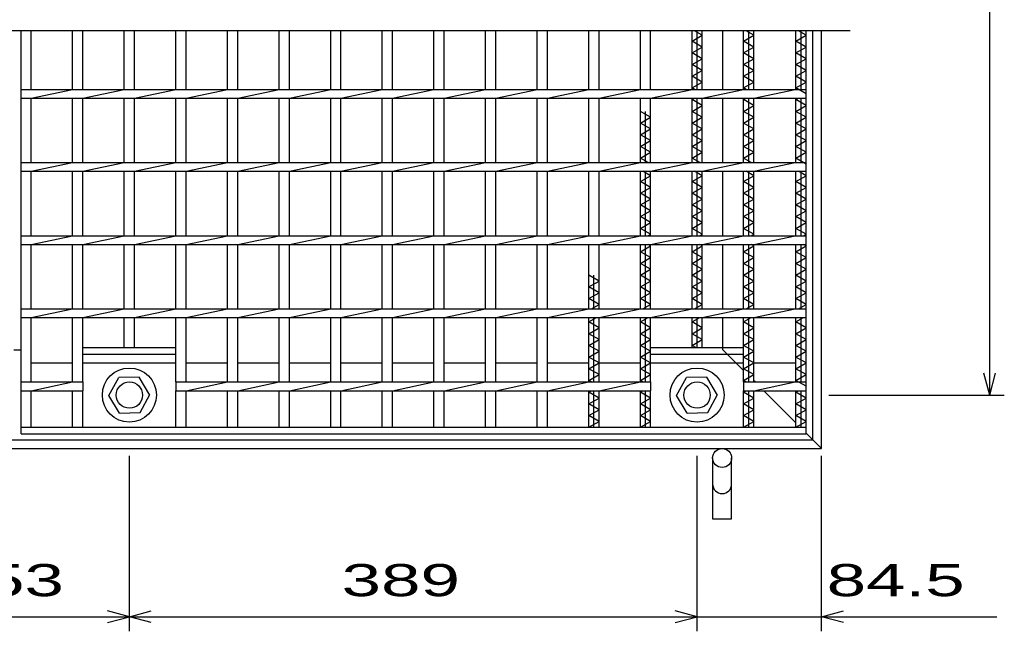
# Model space of a CAD drawing. Units: millimetres, scale not verified. Extents: x -1820 to 1731, y -1282 to 1054.
# Drawn here: x -831 to -158, y -494 to -75 of the extents above; entities that cross this region are included whole.
import ezdxf
from ezdxf.enums import TextEntityAlignment as Align

# ---------------------------------------------------------------- set-up
doc = ezdxf.new("R2010")
doc.units = ezdxf.units.MM
doc.header["$LTSCALE"] = 10
doc.linetypes.add('DASHED', pattern=[7.5, 6, -1.5])
for name, color, linetype, lineweight in [('16', 3, 'Continuous', 25), ('19', 6, 'Continuous', 25), ('22', 4, 'Continuous', 25)]:
    doc.layers.add(name, color=color, linetype=linetype, lineweight=lineweight)
doc.styles.add('ベクトル', font='')
doc.styles.get('ベクトル').set_extended_font_data('ベクトル')

msp = doc.modelspace()

# ---------------------------------------------------------------- linework, layer by layer
at = {"layer": '16'}
for p, q in [((-263, -83), (-1437, -83)), ((-830, -354), (-830, -83)), ((-823, -123), (-823, -83)), ((-794.7, -123), (-794.7, -83)), ((-787.7, -123), (-787.7, -83)), ((-759.4, -123), (-759.4, -83)), ((-752.4, -123), (-752.4, -83)), ((-724.1, -123), (-724.1, -83)), ((-717.1, -123), (-717.1, -83)), ((-688.8, -123), (-688.8, -83)), ((-681.8, -123), (-681.8, -83)), ((-653.5, -123), (-653.5, -83)), ((-646.5, -123), (-646.5, -83)), ((-618.2, -123), (-618.2, -83)), ((-611.2, -123), (-611.2, -83)), ((-582.9, -123), (-582.9, -83)), ((-575.9, -123), (-575.9, -83)), ((-547.6, -123), (-547.6, -83)), ((-540.6, -123), (-540.6, -83)), ((-512.3, -123), (-512.3, -83)), ((-505.3, -123), (-505.3, -83)), ((-477, -123), (-477, -83)), ((-470, -123), (-470, -83)), ((-441.7, -123), (-441.7, -83)), ((-434.7, -123), (-434.7, -83)), ((-406.4, -123), (-406.4, -83)), ((-399.4, -123), (-399.4, -83)), ((-371.1, -123), (-371.1, -83)), ((-371.1, -90), (-364.1, -86)), ((-364.1, -86), (-369.35, -83)), ((-367.6, -123), (-367.6, -83)), ((-364.1, -123), (-364.1, -83)), ((-335.8, -123), (-335.8, -83)), ((-335.8, -90), (-328.8, -86)), ((-328.8, -86), (-334.05, -83)), ((-332.3, -123), (-332.3, -83)), ((-328.8, -123), (-328.8, -83)), ((-300, -123), (-300, -83)), ((-300, -90), (-293, -86)), ((-293, -86), (-298.25, -83)), ((-296.5, -123), (-296.5, -83)), ((-293, -354), (-293, -83)), ((-364.1, -94), (-371.1, -90)), ((-371.1, -98), (-364.1, -94)), ((-328.8, -94), (-335.8, -90)), ((-335.8, -98), (-328.8, -94)), ((-293, -94), (-300, -90)), ((-300, -98), (-293, -94)), ((-364.1, -102), (-371.1, -98)), ((-328.8, -102), (-335.8, -98)), ((-293, -102), (-300, -98)), ((-371.1, -106), (-364.1, -102)), ((-364.1, -110), (-371.1, -106)), ((-335.8, -106), (-328.8, -102)), ((-328.8, -110), (-335.8, -106)), ((-300, -106), (-293, -102)), ((-293, -110), (-300, -106)), ((-371.1, -114), (-364.1, -110)), ((-364.1, -118), (-371.1, -114)), ((-335.8, -114), (-328.8, -110)), ((-328.8, -118), (-335.8, -114)), ((-300, -114), (-293, -110)), ((-293, -118), (-300, -114)), ((-371.1, -122), (-364.1, -118)), ((-335.8, -122), (-328.8, -118)), ((-300, -122), (-293, -118)), ((-830, -123), (-293, -123)), ((-830, -129), (-830, -123)), ((-823, -129), (-794.7, -123)), ((-787.7, -129), (-759.4, -123)), ((-752.4, -129), (-724.1, -123)), ((-717.1, -129), (-688.8, -123)), ((-681.8, -129), (-653.5, -123)), ((-646.5, -129), (-618.2, -123)), ((-611.2, -129), (-582.9, -123)), ((-575.9, -129), (-547.6, -123)), ((-540.6, -129), (-512.3, -123)), ((-505.3, -129), (-477, -123)), ((-470, -129), (-441.7, -123)), ((-434.7, -129), (-406.4, -123)), ((-399.4, -129), (-371.1, -123)), ((-369.35, -123), (-371.1, -122)), ((-364.1, -129), (-335.8, -123)), ((-334.05, -123), (-335.8, -122)), ((-328.8, -129), (-300.5, -123)), ((-293, -126), (-300, -122)), ((-293, -129), (-293, -123)), ((-830, -129), (-293, -129)), ((-823, -173), (-823, -129)), ((-794.7, -173), (-794.7, -129)), ((-787.7, -173), (-787.7, -129)), ((-759.4, -173), (-759.4, -129)), ((-752.4, -173), (-752.4, -129)), ((-724.1, -173), (-724.1, -129)), ((-717.1, -173), (-717.1, -129)), ((-688.8, -173), (-688.8, -129)), ((-681.8, -173), (-681.8, -129)), ((-653.5, -173), (-653.5, -129)), ((-646.5, -173), (-646.5, -129)), ((-618.2, -173), (-618.2, -129)), ((-611.2, -173), (-611.2, -129)), ((-582.9, -173), (-582.9, -129)), ((-575.9, -173), (-575.9, -129)), ((-547.6, -173), (-547.6, -129)), ((-540.6, -173), (-540.6, -129)), ((-512.3, -173), (-512.3, -129)), ((-505.3, -173), (-505.3, -129)), ((-477, -173), (-477, -129)), ((-470, -173), (-470, -129)), ((-441.7, -173), (-441.7, -129)), ((-434.7, -173), (-434.7, -129)), ((-406.4, -173), (-406.4, -129)), ((-399.4, -173), (-399.4, -129)), ((-371.1, -173), (-371.1, -129)), ((-371.1, -130), (-369.35, -129)), ((-364.1, -134), (-371.1, -130)), ((-371.1, -138), (-364.1, -134)), ((-367.6, -173), (-367.6, -129)), ((-364.1, -173), (-364.1, -129)), ((-335.8, -173), (-335.8, -129)), ((-335.8, -130), (-334.05, -129)), ((-328.8, -134), (-335.8, -130)), ((-335.8, -138), (-328.8, -134)), ((-332.3, -173), (-332.3, -129)), ((-328.8, -173), (-328.8, -129)), ((-300, -173), (-300, -129)), ((-300, -130), (-298.25, -129)), ((-293, -134), (-300, -130)), ((-300, -138), (-293, -134)), ((-296.5, -173), (-296.5, -129)), ((-399.4, -142), (-406.4, -138)), ((-402.9, -173), (-402.9, -138)), ((-364.1, -142), (-371.1, -138)), ((-328.8, -142), (-335.8, -138)), ((-293, -142), (-300, -138)), ((-406.4, -146), (-399.4, -142)), ((-399.4, -150), (-406.4, -146)), ((-371.1, -146), (-364.1, -142)), ((-364.1, -150), (-371.1, -146)), ((-335.8, -146), (-328.8, -142)), ((-328.8, -150), (-335.8, -146)), ((-300, -146), (-293, -142)), ((-293, -150), (-300, -146)), ((-406.4, -154), (-399.4, -150)), ((-399.4, -158), (-406.4, -154)), ((-371.1, -154), (-364.1, -150)), ((-364.1, -158), (-371.1, -154)), ((-335.8, -154), (-328.8, -150)), ((-328.8, -158), (-335.8, -154)), ((-300, -154), (-293, -150)), ((-293, -158), (-300, -154)), ((-406.4, -162), (-399.4, -158)), ((-371.1, -162), (-364.1, -158)), ((-335.8, -162), (-328.8, -158)), ((-300, -162), (-293, -158)), ((-399.4, -166), (-406.4, -162)), ((-406.4, -170), (-399.4, -166)), ((-364.1, -166), (-371.1, -162)), ((-371.1, -170), (-364.1, -166)), ((-328.8, -166), (-335.8, -162)), ((-335.8, -170), (-328.8, -166)), ((-293, -166), (-300, -162)), ((-300, -170), (-293, -166)), ((-830, -173), (-293, -173)), ((-830, -179), (-830, -173)), ((-823, -179), (-794.7, -173)), ((-787.7, -179), (-759.4, -173)), ((-752.4, -179), (-724.1, -173)), ((-717.1, -179), (-688.8, -173)), ((-681.8, -179), (-653.5, -173)), ((-646.5, -179), (-618.2, -173)), ((-611.2, -179), (-582.9, -173)), ((-575.9, -179), (-547.6, -173)), ((-540.6, -179), (-512.3, -173)), ((-505.3, -179), (-477, -173)), ((-470, -179), (-441.7, -173)), ((-434.7, -179), (-406.4, -173)), ((-401.15, -173), (-406.4, -170)), ((-399.4, -179), (-371.1, -173)), ((-365.85, -173), (-371.1, -170)), ((-364.1, -179), (-335.8, -173)), ((-330.55, -173), (-335.8, -170)), ((-328.8, -179), (-300.5, -173)), ((-293, -174), (-300, -170)), ((-293, -179), (-293, -173)), ((-830, -179), (-293, -179)), ((-823, -223), (-823, -179)), ((-794.7, -223), (-794.7, -179)), ((-787.7, -223), (-787.7, -179)), ((-759.4, -223), (-759.4, -179)), ((-752.4, -223), (-752.4, -179)), ((-724.1, -223), (-724.1, -179)), ((-717.1, -223), (-717.1, -179)), ((-688.8, -223), (-688.8, -179)), ((-681.8, -223), (-681.8, -179)), ((-653.5, -223), (-653.5, -179)), ((-646.5, -223), (-646.5, -179)), ((-618.2, -223), (-618.2, -179)), ((-611.2, -223), (-611.2, -179)), ((-582.9, -223), (-582.9, -179)), ((-575.9, -223), (-575.9, -179)), ((-547.6, -223), (-547.6, -179)), ((-540.6, -223), (-540.6, -179)), ((-512.3, -223), (-512.3, -179)), ((-505.3, -223), (-505.3, -179)), ((-477, -223), (-477, -179)), ((-470, -223), (-470, -179)), ((-441.7, -223), (-441.7, -179)), ((-434.7, -223), (-434.7, -179)), ((-406.4, -223), (-406.4, -179)), ((-399.4, -182), (-404.65, -179)), ((-402.9, -223), (-402.9, -179)), ((-399.4, -223), (-399.4, -179)), ((-371.1, -223), (-371.1, -179)), ((-364.1, -182), (-369.35, -179)), ((-367.6, -223), (-367.6, -179)), ((-364.1, -223), (-364.1, -179)), ((-335.8, -223), (-335.8, -179)), ((-328.8, -182), (-334.05, -179)), ((-332.3, -223), (-332.3, -179)), ((-328.8, -223), (-328.8, -179)), ((-300, -223), (-300, -179)), ((-293, -182), (-298.25, -179)), ((-296.5, -223), (-296.5, -179)), ((-406.4, -186), (-399.4, -182)), ((-399.4, -190), (-406.4, -186)), ((-371.1, -186), (-364.1, -182)), ((-364.1, -190), (-371.1, -186)), ((-335.8, -186), (-328.8, -182)), ((-328.8, -190), (-335.8, -186)), ((-300, -186), (-293, -182)), ((-293, -190), (-300, -186)), ((-406.4, -194), (-399.4, -190)), ((-399.4, -198), (-406.4, -194)), ((-371.1, -194), (-364.1, -190)), ((-364.1, -198), (-371.1, -194)), ((-335.8, -194), (-328.8, -190)), ((-328.8, -198), (-335.8, -194)), ((-300, -194), (-293, -190)), ((-293, -198), (-300, -194)), ((-406.4, -202), (-399.4, -198)), ((-399.4, -206), (-406.4, -202)), ((-371.1, -202), (-364.1, -198)), ((-364.1, -206), (-371.1, -202)), ((-335.8, -202), (-328.8, -198)), ((-328.8, -206), (-335.8, -202)), ((-300, -202), (-293, -198)), ((-293, -206), (-300, -202)), ((-406.4, -210), (-399.4, -206)), ((-371.1, -210), (-364.1, -206)), ((-335.8, -210), (-328.8, -206)), ((-300, -210), (-293, -206)), ((-399.4, -214), (-406.4, -210)), ((-406.4, -218), (-399.4, -214)), ((-364.1, -214), (-371.1, -210)), ((-371.1, -218), (-364.1, -214)), ((-328.8, -214), (-335.8, -210)), ((-335.8, -218), (-328.8, -214)), ((-293, -214), (-300, -210)), ((-300, -218), (-293, -214)), ((-399.4, -222), (-406.4, -218)), ((-401.15, -223), (-399.4, -222)), ((-364.1, -222), (-371.1, -218)), ((-365.85, -223), (-364.1, -222)), ((-328.8, -222), (-335.8, -218)), ((-330.55, -223), (-328.8, -222)), ((-293, -222), (-300, -218)), ((-294.75, -223), (-293, -222)), ((-830, -223), (-293, -223)), ((-830, -229), (-830, -223)), ((-823, -229), (-794.7, -223)), ((-787.7, -229), (-759.4, -223)), ((-752.4, -229), (-724.1, -223)), ((-717.1, -229), (-688.8, -223)), ((-681.8, -229), (-653.5, -223)), ((-646.5, -229), (-618.2, -223)), ((-611.2, -229), (-582.9, -223)), ((-575.9, -229), (-547.6, -223)), ((-540.6, -229), (-512.3, -223)), ((-505.3, -229), (-477, -223)), ((-470, -229), (-441.7, -223)), ((-434.7, -229), (-406.4, -223)), ((-399.4, -229), (-371.1, -223)), ((-364.1, -229), (-335.8, -223)), ((-328.8, -229), (-300.5, -223)), ((-293, -229), (-293, -223)), ((-830, -229), (-293, -229)), ((-823, -273), (-823, -229)), ((-794.7, -273), (-794.7, -229)), ((-787.7, -273), (-787.7, -229)), ((-759.4, -273), (-759.4, -229)), ((-752.4, -273), (-752.4, -229)), ((-724.1, -273), (-724.1, -229)), ((-717.1, -273), (-717.1, -229)), ((-688.8, -273), (-688.8, -229)), ((-681.8, -273), (-681.8, -229)), ((-653.5, -273), (-653.5, -229)), ((-646.5, -273), (-646.5, -229)), ((-618.2, -273), (-618.2, -229)), ((-611.2, -273), (-611.2, -229)), ((-582.9, -273), (-582.9, -229)), ((-575.9, -273), (-575.9, -229)), ((-547.6, -273), (-547.6, -229)), ((-540.6, -273), (-540.6, -229)), ((-512.3, -273), (-512.3, -229)), ((-505.3, -273), (-505.3, -229)), ((-477, -273), (-477, -229)), ((-470, -273), (-470, -229)), ((-441.7, -273), (-441.7, -229)), ((-434.7, -273), (-434.7, -229)), ((-406.4, -273), (-406.4, -229)), ((-406.4, -234), (-399.4, -230)), ((-399.4, -238), (-406.4, -234)), ((-402.9, -273), (-402.9, -229)), ((-399.4, -230), (-401.15, -229)), ((-399.4, -273), (-399.4, -229)), ((-371.1, -273), (-371.1, -229)), ((-371.1, -234), (-364.1, -230)), ((-364.1, -238), (-371.1, -234)), ((-367.6, -273), (-367.6, -229)), ((-364.1, -230), (-365.85, -229)), ((-364.1, -273), (-364.1, -229)), ((-335.8, -273), (-335.8, -229)), ((-335.8, -234), (-328.8, -230)), ((-328.8, -238), (-335.8, -234)), ((-332.3, -273), (-332.3, -229)), ((-328.8, -230), (-330.55, -229)), ((-328.8, -273), (-328.8, -229)), ((-300, -273), (-300, -229)), ((-300, -234), (-293, -230)), ((-293, -238), (-300, -234)), ((-296.5, -273), (-296.5, -229)), ((-293, -230), (-294.75, -229)), ((-406.4, -242), (-399.4, -238)), ((-399.4, -246), (-406.4, -242)), ((-371.1, -242), (-364.1, -238)), ((-364.1, -246), (-371.1, -242)), ((-335.8, -242), (-328.8, -238)), ((-328.8, -246), (-335.8, -242)), ((-300, -242), (-293, -238)), ((-293, -246), (-300, -242)), ((-406.4, -250), (-399.4, -246)), ((-371.1, -250), (-364.1, -246)), ((-335.8, -250), (-328.8, -246)), ((-300, -250), (-293, -246)), ((-434.7, -254), (-441.7, -250)), ((-441.7, -258), (-434.7, -254)), ((-438.2, -273), (-438.2, -250)), ((-399.4, -254), (-406.4, -250)), ((-406.4, -258), (-399.4, -254)), ((-364.1, -254), (-371.1, -250)), ((-371.1, -258), (-364.1, -254)), ((-328.8, -254), (-335.8, -250)), ((-335.8, -258), (-328.8, -254)), ((-293, -254), (-300, -250)), ((-300, -258), (-293, -254)), ((-434.7, -262), (-441.7, -258)), ((-441.7, -266), (-434.7, -262)), ((-399.4, -262), (-406.4, -258)), ((-406.4, -266), (-399.4, -262)), ((-364.1, -262), (-371.1, -258)), ((-371.1, -266), (-364.1, -262)), ((-328.8, -262), (-335.8, -258)), ((-335.8, -266), (-328.8, -262)), ((-293, -262), (-300, -258)), ((-300, -266), (-293, -262)), ((-434.7, -270), (-441.7, -266)), ((-399.4, -270), (-406.4, -266)), ((-364.1, -270), (-371.1, -266)), ((-328.8, -270), (-335.8, -266)), ((-293, -270), (-300, -266)), ((-830, -273), (-293, -273)), ((-830, -279), (-830, -273)), ((-823, -279), (-794.7, -273)), ((-787.7, -279), (-759.4, -273)), ((-752.4, -279), (-724.1, -273)), ((-717.1, -279), (-688.8, -273)), ((-681.8, -279), (-653.5, -273)), ((-646.5, -279), (-618.2, -273)), ((-611.2, -279), (-582.9, -273)), ((-575.9, -279), (-547.6, -273)), ((-540.6, -279), (-512.3, -273)), ((-505.3, -279), (-477, -273)), ((-470, -279), (-441.7, -273)), ((-439.95, -273), (-434.7, -270)), ((-434.7, -279), (-406.4, -273)), ((-404.65, -273), (-399.4, -270)), ((-399.4, -279), (-371.1, -273)), ((-369.35, -273), (-364.1, -270)), ((-364.1, -279), (-335.8, -273)), ((-334.05, -273), (-328.8, -270)), ((-328.8, -279), (-300.5, -273)), ((-298.25, -273), (-293, -270)), ((-293, -279), (-293, -273)), ((-830, -279), (-293, -279)), ((-823, -323), (-823, -279)), ((-794.7, -323), (-794.7, -279)), ((-787.7, -323), (-787.7, -279)), ((-759.4, -299.5), (-759.4, -279)), ((-752.4, -299.5), (-752.4, -279)), ((-724.1, -323), (-724.1, -279)), ((-717.1, -323), (-717.1, -279)), ((-688.8, -323), (-688.8, -279)), ((-681.8, -323), (-681.8, -279)), ((-653.5, -323), (-653.5, -279)), ((-646.5, -323), (-646.5, -279)), ((-618.2, -323), (-618.2, -279)), ((-611.2, -323), (-611.2, -279)), ((-582.9, -323), (-582.9, -279)), ((-575.9, -323), (-575.9, -279)), ((-547.6, -323), (-547.6, -279)), ((-540.6, -323), (-540.6, -279)), ((-512.3, -323), (-512.3, -279)), ((-505.3, -323), (-505.3, -279)), ((-477, -323), (-477, -279)), ((-470, -323), (-470, -279)), ((-441.7, -323), (-441.7, -279)), ((-441.7, -282), (-436.45, -279)), ((-434.7, -286), (-441.7, -282)), ((-438.2, -323), (-438.2, -279)), ((-434.7, -323), (-434.7, -279)), ((-406.4, -323), (-406.4, -279)), ((-406.4, -282), (-401.15, -279)), ((-399.4, -286), (-406.4, -282)), ((-402.9, -323), (-402.9, -279)), ((-399.4, -323), (-399.4, -279)), ((-371.1, -299.5), (-371.1, -279)), ((-371.1, -282), (-365.85, -279)), ((-364.1, -286), (-371.1, -282)), ((-367.6, -299.5), (-367.6, -279)), ((-364.1, -299.5), (-364.1, -279)), ((-335.8, -323), (-335.8, -279)), ((-335.8, -282), (-330.55, -279)), ((-328.8, -286), (-335.8, -282)), ((-332.3, -323), (-332.3, -279)), ((-328.8, -323), (-328.8, -279)), ((-300, -323), (-300, -279)), ((-300, -282), (-294.75, -279)), ((-293, -286), (-300, -282)), ((-296.5, -323), (-296.5, -279)), ((-441.7, -290), (-434.7, -286)), ((-406.4, -290), (-399.4, -286)), ((-371.1, -290), (-364.1, -286)), ((-335.8, -290), (-328.8, -286)), ((-300, -290), (-293, -286)), ((-434.7, -294), (-441.7, -290)), ((-441.7, -298), (-434.7, -294)), ((-399.4, -294), (-406.4, -290)), ((-406.4, -298), (-399.4, -294)), ((-364.1, -294), (-371.1, -290)), ((-371.1, -298), (-364.1, -294)), ((-328.8, -294), (-335.8, -290)), ((-335.8, -298), (-328.8, -294)), ((-293, -294), (-300, -290)), ((-300, -298), (-293, -294)), ((-787.69, -299.5), (-724.11, -299.5)), ((-787.69, -304), (-787.69, -299.5)), ((-724.11, -304), (-724.11, -299.5)), ((-434.7, -302), (-441.7, -298)), ((-441.7, -306), (-434.7, -302)), ((-399.4, -302), (-406.4, -298)), ((-406.4, -306), (-399.4, -302)), ((-399.4, -299.5), (-335.82, -299.5)), ((-399.4, -304), (-399.4, -299.5)), ((-368.47, -299.5), (-371.1, -298)), ((-335.82, -304), (-335.82, -299.5)), ((-328.8, -302), (-335.8, -298)), ((-335.8, -306), (-328.8, -302)), ((-293, -302), (-300, -298)), ((-300, -306), (-293, -302)), ((-787.69, -304), (-724.11, -304)), ((-434.7, -310), (-441.7, -306)), ((-399.4, -310), (-406.4, -306)), ((-399.4, -304), (-335.82, -304)), ((-328.8, -310), (-335.8, -306)), ((-293, -310), (-300, -306)), ((-823, -310), (-794.7, -310)), ((-787.69, -310), (-724.11, -310)), ((-717.1, -310), (-688.8, -310)), ((-681.8, -310), (-653.5, -310)), ((-646.5, -310), (-618.2, -310)), ((-611.2, -310), (-582.9, -310)), ((-575.9, -310), (-547.6, -310)), ((-540.6, -310), (-512.3, -310)), ((-505.3, -310), (-477, -310)), ((-470, -310), (-441.7, -310)), ((-441.7, -314), (-434.7, -310)), ((-434.7, -318), (-441.7, -314)), ((-434.7, -310), (-406.4, -310)), ((-406.4, -314), (-399.4, -310)), ((-399.4, -318), (-406.4, -314)), ((-399.4, -310), (-335.82, -310)), ((-335.8, -314), (-328.8, -310)), ((-328.8, -318), (-335.8, -314)), ((-328.8, -310), (-300, -310)), ((-300, -314), (-293, -310)), ((-293, -318), (-300, -314)), ((-830, -323), (-787.69, -323)), ((-830, -329), (-830, -323)), ((-823, -329), (-794.7, -323)), ((-787.7, -323), (-787.7, -329)), ((-769.9, -332.34), (-763.19, -320.05)), ((-749.2, -319.71), (-763.19, -320.05)), ((-741.9, -332), (-749.2, -319.71)), ((-724.11, -323), (-399.4, -323)), ((-724.11, -323), (-724.1, -323)), ((-724.1, -323), (-724.1, -329)), ((-717.1, -329), (-688.8, -323)), ((-681.8, -329), (-653.5, -323)), ((-646.5, -329), (-618.2, -323)), ((-611.2, -329), (-582.9, -323)), ((-575.9, -329), (-547.6, -323)), ((-540.6, -329), (-512.3, -323)), ((-505.3, -329), (-477, -323)), ((-470, -329), (-441.7, -323)), ((-441.7, -322), (-434.7, -318)), ((-439.95, -323), (-441.7, -322)), ((-434.7, -329), (-406.4, -323)), ((-406.4, -322), (-399.4, -318)), ((-404.65, -323), (-406.4, -322)), ((-399.4, -323), (-399.4, -329)), ((-381.61, -332.34), (-374.9, -320.05)), ((-360.91, -319.71), (-374.9, -320.05)), ((-353.61, -332), (-360.91, -319.71)), ((-335.82, -323), (-293, -323)), ((-335.82, -323), (-335.8, -323)), ((-335.8, -322), (-328.8, -318)), ((-334.05, -323), (-335.8, -322)), ((-335.8, -323), (-335.8, -329)), ((-328.8, -329), (-300.5, -323)), ((-300, -322), (-293, -318)), ((-293, -326), (-300, -322)), ((-293, -329), (-293, -323)), ((-830, -329), (-787.69, -329)), ((-823, -354), (-823, -329)), ((-794.7, -354), (-794.7, -329)), ((-787.7, -329), (-787.69, -329)), ((-787.7, -354), (-787.7, -329)), ((-724.11, -329), (-399.4, -329)), ((-724.1, -354), (-724.1, -329)), ((-717.1, -354), (-717.1, -329)), ((-688.8, -354), (-688.8, -329)), ((-681.8, -354), (-681.8, -329)), ((-653.5, -354), (-653.5, -329)), ((-646.5, -354), (-646.5, -329)), ((-618.2, -354), (-618.2, -329)), ((-611.2, -354), (-611.2, -329)), ((-582.9, -354), (-582.9, -329)), ((-575.9, -354), (-575.9, -329)), ((-547.6, -354), (-547.6, -329)), ((-540.6, -354), (-540.6, -329)), ((-512.3, -354), (-512.3, -329)), ((-505.3, -354), (-505.3, -329)), ((-477, -354), (-477, -329)), ((-470, -354), (-470, -329)), ((-441.7, -354), (-441.7, -329)), ((-441.7, -330), (-439.95, -329)), ((-438.2, -354), (-438.2, -329)), ((-434.7, -354), (-434.7, -329)), ((-406.4, -354), (-406.4, -329)), ((-406.4, -330), (-404.65, -329)), ((-402.9, -354), (-402.9, -329)), ((-399.4, -354), (-399.4, -329)), ((-335.82, -329), (-293, -329)), ((-335.8, -354), (-335.8, -329)), ((-335.8, -330), (-334.05, -329)), ((-332.3, -354), (-332.3, -329)), ((-328.8, -354), (-328.8, -329)), ((-300, -354), (-300, -329)), ((-300, -330), (-298.25, -329)), ((-296.5, -354), (-296.5, -329)), ((-762.6, -344.29), (-769.9, -332.34)), ((-748.61, -343.95), (-741.9, -331.66)), ((-434.7, -334), (-441.7, -330)), ((-441.7, -338), (-434.7, -334)), ((-399.4, -334), (-406.4, -330)), ((-406.4, -338), (-399.4, -334)), ((-374.31, -344.29), (-381.61, -332.34)), ((-360.32, -343.95), (-353.61, -331.66)), ((-328.8, -334), (-335.8, -330)), ((-335.8, -338), (-328.8, -334)), ((-293, -334), (-300, -330)), ((-300, -338), (-293, -334)), ((-434.7, -342), (-441.7, -338)), ((-441.7, -346), (-434.7, -342)), ((-399.4, -342), (-406.4, -338)), ((-406.4, -346), (-399.4, -342)), ((-328.8, -342), (-335.8, -338)), ((-335.8, -346), (-328.8, -342)), ((-293, -342), (-300, -338)), ((-300, -346), (-293, -342)), ((-762.6, -344.29), (-748.61, -343.95)), ((-434.7, -350), (-441.7, -346)), ((-441.7, -354), (-434.7, -350)), ((-399.4, -350), (-406.4, -346)), ((-406.4, -354), (-399.4, -350)), ((-374.31, -344.29), (-360.32, -343.95)), ((-328.8, -350), (-335.8, -346)), ((-335.8, -354), (-328.8, -350)), ((-293, -350), (-300, -346)), ((-300, -354), (-293, -350)), ((-830, -354), (-293, -354)), ((-830, -358.5), (-830, -354)), ((-830, -354), (-823, -354)), ((-794.7, -354), (-787.7, -354)), ((-759.4, -354), (-752.4, -354)), ((-724.1, -354), (-717.1, -354)), ((-688.8, -354), (-681.8, -354)), ((-653.5, -354), (-646.5, -354)), ((-618.2, -354), (-611.2, -354)), ((-582.9, -354), (-575.9, -354)), ((-547.6, -354), (-540.6, -354)), ((-512.3, -354), (-505.3, -354)), ((-477, -354), (-470, -354)), ((-441.7, -354), (-434.7, -354)), ((-406.4, -354), (-399.4, -354)), ((-371.1, -354), (-364.1, -354)), ((-335.8, -354), (-328.8, -354)), ((-300, -354), (-293, -354)), ((-293, -358.5), (-293, -354)), ((-830, -358.5), (-293, -358.5))]:
    msp.add_line(p, q, dxfattribs=at)
for centre, radius in [((-755.9, -332), 18.5), ((-367.61, -332), 18.5), ((-755.9, -332), 9), ((-367.61, -332), 9)]:
    msp.add_circle(centre, radius, dxfattribs=at)
at = {"layer": '19'}
for p, q in [((-350, -123), (-350, -83)), ((-288.5, -362.5), (-288.5, -83)), ((-282.5, -368.5), (-282.5, -83)), ((-350, -173), (-350, -129)), ((-350, -223), (-350, -179)), ((-350, -273), (-350, -229)), ((-350, -299.5), (-350, -279)), ((-835, -301), (-830, -301)), ((-1411.5, -362.5), (-288.5, -362.5)), ((-1417.5, -368.5), (-282.5, -368.5)), ((-357, -375), (-357, -416.62)), ((-344, -416.62), (-344, -375)), ((-357, -416.62), (-344, -416.62))]:
    msp.add_line(p, q, dxfattribs=at)
at = {"layer": '19', "linetype": 'DASHED'}
for p, q in [((-350, -301), (-350, -296.5)), ((-335.8, -315.2), (-350, -301)), ((-328, -323), (-328.8, -322.2)), ((-300, -351), (-322, -329)), ((-282.5, -368.5), (-293, -358))]:
    msp.add_line(p, q, dxfattribs=at)
at = {"layer": '19'}
msp.add_circle((-350.5, -375), 6.5, dxfattribs=at)
msp.add_arc((-350.5, -392.84), 6.5, 180, 0, dxfattribs=at)
at = {"layer": '22'}
for p, q in [((-167.5, -332), (-167.5, 630)), ((-167.5, -332), (-171.5, -317)), ((-167.5, -332), (-163.5, -317)), ((-277.5, -332), (-157.5, -332)), ((-755.9, -493.5), (-755.9, -373.5)), ((-367.6, -493.5), (-367.6, -373.5)), ((-282.5, -493.5), (-282.5, -373.5)), ((-909.3, -483.5), (-755.9, -483.5)), ((-755.9, -483.5), (-770.9, -479.5)), ((-770.9, -487.5), (-755.9, -483.5)), ((-755.9, -483.5), (-740.9, -479.5)), ((-740.9, -487.5), (-755.9, -483.5)), ((-755.9, -483.5), (-367.6, -483.5)), ((-367.6, -483.5), (-382.6, -479.5)), ((-382.6, -487.5), (-367.6, -483.5)), ((-367.6, -483.5), (-282.5, -483.5)), ((-282.5, -483.5), (-267.5, -479.5)), ((-267.5, -487.5), (-282.5, -483.5)), ((-282.5, -483.5), (-162.5, -483.5))]:
    msp.add_line(p, q, dxfattribs=at)

# ---------------------------------------------------------------- texts
at = {"layer": '22', "color": 2, "style": 'ベクトル', "width": 1.65}
for s, p in [(' 153 ', (-895.1, -458.5)), (' 389 ', (-624.25, -458.5)), (' 84.5 ', (-292.5, -458.5))]:
    msp.add_text(s, height=21.99, dxfattribs=at).set_placement(p, align=Align.MIDDLE_LEFT)

doc.saveas('drawing.dxf')
